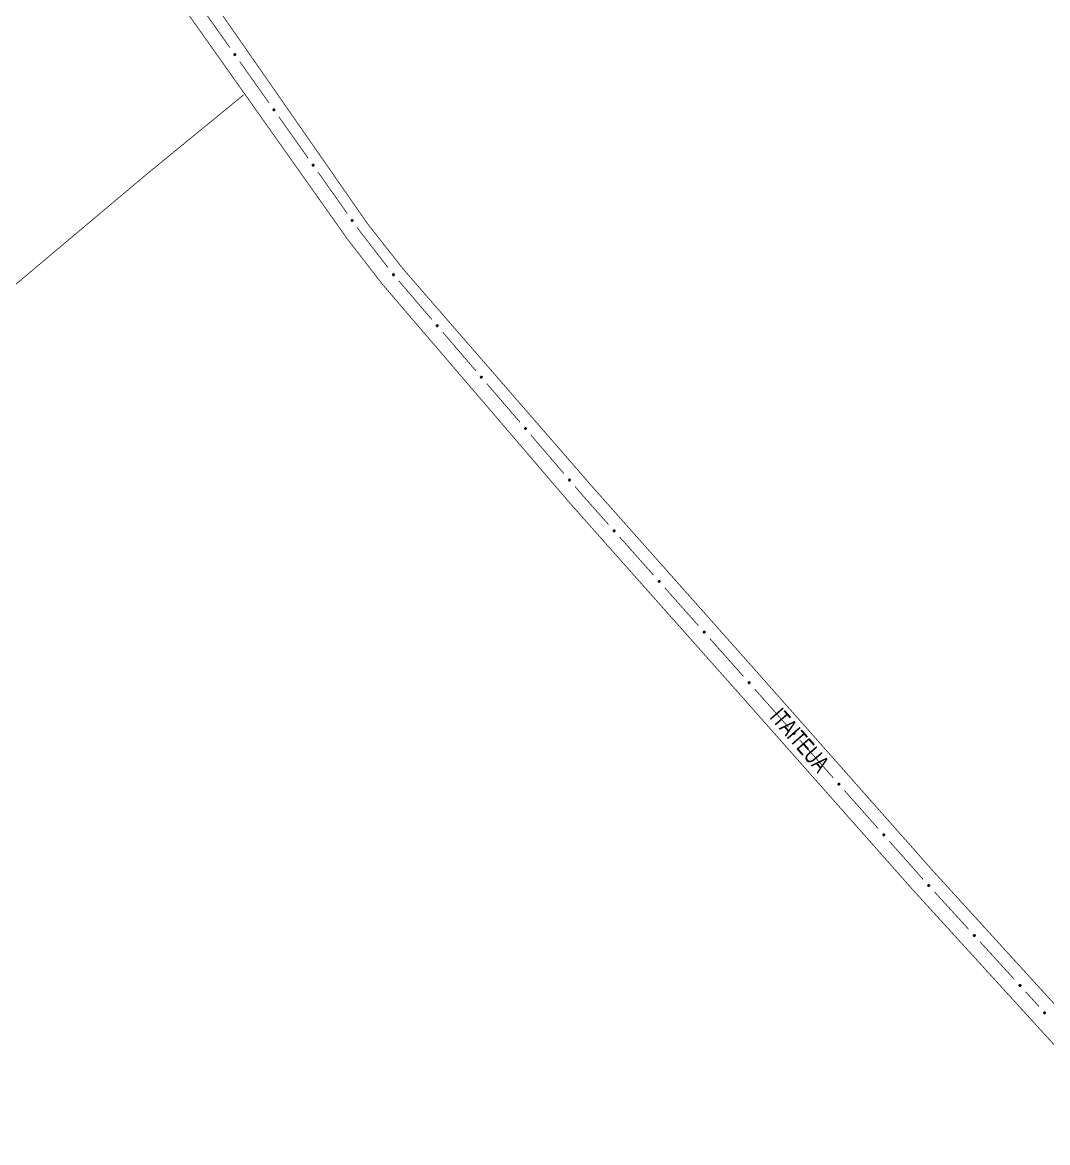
# Model space of a CAD drawing. Extents: x 205150 to 206910, y 4858726 to 4860849.
# Drawn here: x 205557.7 to 205799.8, y 4859552.2 to 4859817 of the extents above; entities that cross this region are included whole.
import ezdxf

# ---------------------------------------------------------------- set-up
doc = ezdxf.new("R2010")
doc.units = 0
doc.header["$LTSCALE"] = 1.5
doc.header["$MEASUREMENT"] = 0
for name, color, linetype in [('SV-CAMINHO-TRILHA', 20, 'CONTINUOUS'), ('SV-EIXO-ROD-ESTR', 7, 'CONTINUOUS'), ('SV-EST-MUNIC-PAV', 20, 'CONTINUOUS'), ('SV-TXT-MUNIC-PAV', 20, 'CONTINUOUS')]:
    doc.layers.add(name, color=color, linetype=linetype)
doc.styles.add('ARIAL', font='ARIAL.TTF')

msp = doc.modelspace()

# ---------------------------------------------------------------- linework, layer by layer
at = {"layer": 'SV-CAMINHO-TRILHA', "const_width": 0.18, "flags": 128}
for points in [[(205609.93, 4859799.85), (205587.05, 4859781.12), (205582.31, 4859777.13)], [(205582.31, 4859777.13), (205527.18, 4859730.74)]]:
    msp.add_lwpolyline(points, dxfattribs=at)
at = {"layer": 'SV-EIXO-ROD-ESTR', "const_width": 0.18, "flags": 128}
for points in [[(205599.74, 4859820.78), (205606.67, 4859810.99)], [(205608.98, 4859807.72), (205615.91, 4859797.92)], [(205618.22, 4859794.66), (205625.15, 4859784.86)], [(205627.46, 4859781.6), (205634.39, 4859771.8)], [(205636.7, 4859768.53), (205637.23, 4859767.79)], [(205637.23, 4859767.79), (205644.01, 4859759.02)], [(205646.53, 4859755.91), (205654.34, 4859746.8)], [(205656.94, 4859743.76), (205664.75, 4859734.65)], [(205667.35, 4859731.61), (205675.16, 4859722.5)], [(205677.76, 4859719.46), (205685.56, 4859710.34)], [(205688.17, 4859707.31), (205689.47, 4859705.79)], [(205689.47, 4859705.79), (205690.04, 4859705.11)], [(205690.04, 4859705.11), (205696.1, 4859698.3)], [(205698.75, 4859695.31), (205706.72, 4859686.34)], [(205709.38, 4859683.35), (205717.35, 4859674.38)], [(205720, 4859671.38), (205727.97, 4859662.41)], [(205730.62, 4859659.42), (205738.57, 4859650.43)], [(205741.22, 4859647.43), (205749.17, 4859638.45)], [(205751.82, 4859635.45), (205759.78, 4859626.46)], [(205762.43, 4859623.46), (205769.71, 4859615.23)], [(205769.71, 4859615.23), (205770.36, 4859614.49)], [(205770.36, 4859614.49), (205770.38, 4859614.48)], [(205773.07, 4859611.52), (205781.15, 4859602.65)], [(205783.85, 4859599.69), (205791.93, 4859590.83)], [(205794.63, 4859587.87), (205795.97, 4859586.39)], [(205795.97, 4859586.39), (205796.47, 4859585.85)], [(205797.09, 4859585.15), (205796.47, 4859585.85)], [(205797.76, 4859584.4), (205797.09, 4859585.15)]]:
    msp.add_lwpolyline(points, dxfattribs=at)
at = {"layer": 'SV-EIXO-ROD-ESTR', "flags": 128}
for points in [[(205607.83, 4859809.53), (205607.88, 4859809.53), (205607.92, 4859809.51), (205607.95, 4859809.49), (205607.97, 4859809.46), (205607.99, 4859809.43), (205608, 4859809.39), (205608.01, 4859809.35), (205608, 4859809.31), (205607.98, 4859809.27), (205607.96, 4859809.24), (205607.93, 4859809.21), (205607.9, 4859809.2), (205607.87, 4859809.18), (205607.82, 4859809.18), (205607.77, 4859809.19), (205607.74, 4859809.21), (205607.71, 4859809.23), (205607.68, 4859809.26), (205607.67, 4859809.29), (205607.66, 4859809.32), (205607.65, 4859809.36), (205607.66, 4859809.41), (205607.68, 4859809.45), (205607.7, 4859809.48), (205607.73, 4859809.5), (205607.76, 4859809.52), (205607.79, 4859809.53), (205607.83, 4859809.53)], [(205617.07, 4859796.47), (205617.12, 4859796.46), (205617.16, 4859796.45), (205617.19, 4859796.42), (205617.21, 4859796.4), (205617.23, 4859796.37), (205617.24, 4859796.33), (205617.25, 4859796.29), (205617.24, 4859796.24), (205617.22, 4859796.2), (205617.2, 4859796.17), (205617.17, 4859796.15), (205617.14, 4859796.13), (205617.11, 4859796.12), (205617.06, 4859796.12), (205617.01, 4859796.13), (205616.98, 4859796.14), (205616.95, 4859796.17), (205616.92, 4859796.19), (205616.91, 4859796.23), (205616.9, 4859796.26), (205616.89, 4859796.3), (205616.9, 4859796.35), (205616.92, 4859796.39), (205616.94, 4859796.42), (205616.97, 4859796.44), (205617, 4859796.46), (205617.03, 4859796.47), (205617.07, 4859796.47)], [(205626.31, 4859783.41), (205626.36, 4859783.4), (205626.4, 4859783.39), (205626.43, 4859783.36), (205626.45, 4859783.34), (205626.47, 4859783.3), (205626.48, 4859783.27), (205626.49, 4859783.23), (205626.48, 4859783.18), (205626.46, 4859783.14), (205626.44, 4859783.11), (205626.41, 4859783.09), (205626.38, 4859783.07), (205626.35, 4859783.06), (205626.3, 4859783.06), (205626.25, 4859783.06), (205626.22, 4859783.08), (205626.19, 4859783.1), (205626.16, 4859783.13), (205626.15, 4859783.16), (205626.14, 4859783.2), (205626.13, 4859783.24), (205626.14, 4859783.29), (205626.16, 4859783.33), (205626.18, 4859783.35), (205626.21, 4859783.38), (205626.24, 4859783.39), (205626.27, 4859783.41), (205626.31, 4859783.41)], [(205635.55, 4859770.35), (205635.6, 4859770.34), (205635.64, 4859770.32), (205635.67, 4859770.3), (205635.69, 4859770.27), (205635.71, 4859770.24), (205635.72, 4859770.21), (205635.73, 4859770.17), (205635.72, 4859770.12), (205635.7, 4859770.08), (205635.68, 4859770.05), (205635.65, 4859770.03), (205635.62, 4859770.01), (205635.58, 4859770), (205635.54, 4859769.99), (205635.49, 4859770), (205635.46, 4859770.02), (205635.43, 4859770.04), (205635.4, 4859770.07), (205635.39, 4859770.1), (205635.38, 4859770.13), (205635.37, 4859770.18), (205635.38, 4859770.22), (205635.4, 4859770.26), (205635.42, 4859770.29), (205635.45, 4859770.31), (205635.48, 4859770.33), (205635.51, 4859770.35), (205635.55, 4859770.35)], [(205645.3, 4859757.52), (205645.35, 4859757.51), (205645.39, 4859757.5), (205645.42, 4859757.48), (205645.45, 4859757.46), (205645.47, 4859757.43), (205645.48, 4859757.39), (205645.49, 4859757.35), (205645.49, 4859757.3), (205645.47, 4859757.26), (205645.45, 4859757.23), (205645.43, 4859757.21), (205645.4, 4859757.19), (205645.37, 4859757.17), (205645.32, 4859757.16), (205645.28, 4859757.17), (205645.23, 4859757.18), (205645.21, 4859757.2), (205645.18, 4859757.23), (205645.16, 4859757.26), (205645.14, 4859757.29), (205645.14, 4859757.33), (205645.14, 4859757.38), (205645.15, 4859757.42), (205645.17, 4859757.45), (205645.2, 4859757.47), (205645.23, 4859757.5), (205645.26, 4859757.51), (205645.3, 4859757.52)], [(205655.63, 4859745.46), (205655.68, 4859745.46), (205655.72, 4859745.45), (205655.75, 4859745.42), (205655.77, 4859745.4), (205655.79, 4859745.37), (205655.81, 4859745.34), (205655.82, 4859745.3), (205655.81, 4859745.25), (205655.8, 4859745.21), (205655.78, 4859745.17), (205655.76, 4859745.15), (205655.73, 4859745.13), (205655.69, 4859745.12), (205655.65, 4859745.11), (205655.6, 4859745.11), (205655.56, 4859745.12), (205655.53, 4859745.15), (205655.51, 4859745.17), (205655.49, 4859745.2), (205655.47, 4859745.23), (205655.46, 4859745.27), (205655.47, 4859745.32), (205655.48, 4859745.36), (205655.5, 4859745.39), (205655.53, 4859745.42), (205655.55, 4859745.44), (205655.59, 4859745.46), (205655.63, 4859745.46)], [(205666.04, 4859733.31), (205666.09, 4859733.31), (205666.13, 4859733.29), (205666.16, 4859733.27), (205666.18, 4859733.25), (205666.2, 4859733.22), (205666.22, 4859733.19), (205666.23, 4859733.15), (205666.22, 4859733.1), (205666.21, 4859733.05), (205666.19, 4859733.02), (205666.16, 4859733), (205666.14, 4859732.98), (205666.1, 4859732.96), (205666.06, 4859732.96), (205666.01, 4859732.96), (205665.97, 4859732.97), (205665.94, 4859732.99), (205665.91, 4859733.02), (205665.89, 4859733.05), (205665.88, 4859733.08), (205665.87, 4859733.12), (205665.88, 4859733.17), (205665.89, 4859733.21), (205665.91, 4859733.24), (205665.93, 4859733.27), (205665.96, 4859733.29), (205666, 4859733.3), (205666.04, 4859733.31)], [(205676.45, 4859721.16), (205676.5, 4859721.15), (205676.54, 4859721.14), (205676.57, 4859721.12), (205676.59, 4859721.1), (205676.61, 4859721.07), (205676.63, 4859721.03), (205676.63, 4859720.99), (205676.63, 4859720.94), (205676.62, 4859720.9), (205676.6, 4859720.87), (205676.57, 4859720.85), (205676.54, 4859720.83), (205676.51, 4859720.81), (205676.47, 4859720.8), (205676.42, 4859720.81), (205676.38, 4859720.82), (205676.35, 4859720.84), (205676.32, 4859720.87), (205676.3, 4859720.9), (205676.29, 4859720.93), (205676.28, 4859720.97), (205676.28, 4859721.02), (205676.3, 4859721.06), (205676.32, 4859721.09), (205676.34, 4859721.11), (205676.37, 4859721.14), (205676.4, 4859721.15), (205676.45, 4859721.16)], [(205686.85, 4859709.01), (205686.9, 4859709), (205686.94, 4859708.99), (205686.98, 4859708.97), (205687, 4859708.94), (205687.02, 4859708.92), (205687.03, 4859708.88), (205687.04, 4859708.84), (205687.04, 4859708.79), (205687.02, 4859708.75), (205687.01, 4859708.72), (205686.98, 4859708.69), (205686.95, 4859708.67), (205686.92, 4859708.66), (205686.88, 4859708.65), (205686.83, 4859708.66), (205686.79, 4859708.67), (205686.76, 4859708.69), (205686.73, 4859708.72), (205686.71, 4859708.74), (205686.7, 4859708.78), (205686.69, 4859708.82), (205686.69, 4859708.87), (205686.71, 4859708.91), (205686.73, 4859708.94), (205686.75, 4859708.96), (205686.78, 4859708.98), (205686.81, 4859709), (205686.85, 4859709.01)], [(205697.41, 4859696.99), (205697.46, 4859696.98), (205697.5, 4859696.97), (205697.53, 4859696.95), (205697.56, 4859696.93), (205697.58, 4859696.9), (205697.59, 4859696.87), (205697.6, 4859696.82), (205697.6, 4859696.78), (205697.58, 4859696.73), (205697.57, 4859696.7), (205697.54, 4859696.68), (205697.51, 4859696.66), (205697.48, 4859696.64), (205697.44, 4859696.63), (205697.39, 4859696.64), (205697.35, 4859696.65), (205697.32, 4859696.67), (205697.29, 4859696.69), (205697.27, 4859696.72), (205697.26, 4859696.75), (205697.25, 4859696.8), (205697.25, 4859696.84), (205697.26, 4859696.88), (205697.28, 4859696.92), (205697.31, 4859696.94), (205697.34, 4859696.96), (205697.37, 4859696.98), (205697.41, 4859696.99)], [(205708.04, 4859685.02), (205708.09, 4859685.02), (205708.13, 4859685.01), (205708.16, 4859684.99), (205708.18, 4859684.96), (205708.2, 4859684.94), (205708.22, 4859684.9), (205708.23, 4859684.86), (205708.22, 4859684.81), (205708.21, 4859684.77), (205708.19, 4859684.74), (205708.17, 4859684.71), (205708.14, 4859684.69), (205708.1, 4859684.68), (205708.06, 4859684.67), (205708.01, 4859684.67), (205707.97, 4859684.69), (205707.94, 4859684.71), (205707.92, 4859684.73), (205707.9, 4859684.76), (205707.88, 4859684.79), (205707.87, 4859684.83), (205707.88, 4859684.88), (205707.89, 4859684.92), (205707.91, 4859684.95), (205707.93, 4859684.98), (205707.96, 4859685), (205707.99, 4859685.02), (205708.04, 4859685.02)], [(205718.66, 4859673.06), (205718.71, 4859673.06), (205718.75, 4859673.05), (205718.78, 4859673.03), (205718.81, 4859673), (205718.83, 4859672.97), (205718.84, 4859672.94), (205718.85, 4859672.9), (205718.85, 4859672.85), (205718.84, 4859672.81), (205718.82, 4859672.78), (205718.79, 4859672.75), (205718.77, 4859672.73), (205718.73, 4859672.72), (205718.69, 4859672.71), (205718.64, 4859672.71), (205718.6, 4859672.72), (205718.57, 4859672.74), (205718.54, 4859672.77), (205718.52, 4859672.8), (205718.51, 4859672.83), (205718.5, 4859672.87), (205718.5, 4859672.92), (205718.51, 4859672.96), (205718.53, 4859672.99), (205718.56, 4859673.02), (205718.59, 4859673.04), (205718.62, 4859673.05), (205718.66, 4859673.06)], [(205729.29, 4859661.1), (205729.33, 4859661.09), (205729.38, 4859661.08), (205729.41, 4859661.06), (205729.43, 4859661.04), (205729.45, 4859661.01), (205729.47, 4859660.98), (205729.48, 4859660.94), (205729.47, 4859660.89), (205729.46, 4859660.84), (205729.44, 4859660.81), (205729.42, 4859660.79), (205729.39, 4859660.77), (205729.35, 4859660.75), (205729.31, 4859660.74), (205729.26, 4859660.75), (205729.22, 4859660.76), (205729.19, 4859660.78), (205729.17, 4859660.8), (205729.15, 4859660.83), (205729.13, 4859660.87), (205729.12, 4859660.91), (205729.13, 4859660.96), (205729.14, 4859661), (205729.16, 4859661.03), (205729.18, 4859661.05), (205729.21, 4859661.07), (205729.24, 4859661.09), (205729.29, 4859661.1)], [(205739.89, 4859649.11), (205739.94, 4859649.11), (205739.98, 4859649.1), (205740.01, 4859649.08), (205740.03, 4859649.05), (205740.05, 4859649.02), (205740.07, 4859648.99), (205740.08, 4859648.95), (205740.07, 4859648.9), (205740.06, 4859648.86), (205740.04, 4859648.83), (205740.02, 4859648.8), (205739.99, 4859648.78), (205739.95, 4859648.77), (205739.91, 4859648.76), (205739.86, 4859648.76), (205739.82, 4859648.77), (205739.79, 4859648.79), (205739.77, 4859648.82), (205739.75, 4859648.85), (205739.73, 4859648.88), (205739.72, 4859648.92), (205739.73, 4859648.97), (205739.74, 4859649.01), (205739.76, 4859649.04), (205739.78, 4859649.07), (205739.81, 4859649.09), (205739.84, 4859649.11), (205739.89, 4859649.11)], [(205750.49, 4859637.13), (205750.54, 4859637.13), (205750.58, 4859637.11), (205750.61, 4859637.09), (205750.63, 4859637.07), (205750.65, 4859637.04), (205750.67, 4859637.01), (205750.68, 4859636.97), (205750.68, 4859636.92), (205750.66, 4859636.88), (205750.64, 4859636.84), (205750.62, 4859636.82), (205750.59, 4859636.8), (205750.56, 4859636.78), (205750.51, 4859636.77), (205750.46, 4859636.78), (205750.42, 4859636.79), (205750.39, 4859636.81), (205750.37, 4859636.84), (205750.35, 4859636.86), (205750.33, 4859636.9), (205750.32, 4859636.94), (205750.33, 4859636.99), (205750.34, 4859637.03), (205750.36, 4859637.06), (205750.38, 4859637.08), (205750.41, 4859637.1), (205750.44, 4859637.12), (205750.49, 4859637.13)], [(205761.09, 4859625.14), (205761.14, 4859625.14), (205761.18, 4859625.13), (205761.21, 4859625.11), (205761.23, 4859625.08), (205761.25, 4859625.06), (205761.27, 4859625.02), (205761.28, 4859624.98), (205761.28, 4859624.93), (205761.26, 4859624.89), (205761.24, 4859624.86), (205761.22, 4859624.83), (205761.19, 4859624.81), (205761.16, 4859624.8), (205761.11, 4859624.79), (205761.07, 4859624.79), (205761.02, 4859624.81), (205760.99, 4859624.83), (205760.97, 4859624.85), (205760.95, 4859624.88), (205760.93, 4859624.91), (205760.92, 4859624.95), (205760.93, 4859625), (205760.94, 4859625.04), (205760.96, 4859625.07), (205760.98, 4859625.1), (205761.01, 4859625.12), (205761.05, 4859625.14), (205761.09, 4859625.14)], [(205771.71, 4859613.18), (205771.76, 4859613.18), (205771.8, 4859613.17), (205771.83, 4859613.15), (205771.85, 4859613.12), (205771.88, 4859613.09), (205771.89, 4859613.06), (205771.9, 4859613.02), (205771.9, 4859612.97), (205771.89, 4859612.93), (205771.87, 4859612.9), (205771.84, 4859612.87), (205771.82, 4859612.85), (205771.78, 4859612.84), (205771.74, 4859612.83), (205771.69, 4859612.83), (205771.65, 4859612.84), (205771.62, 4859612.86), (205771.59, 4859612.88), (205771.57, 4859612.91), (205771.56, 4859612.95), (205771.55, 4859612.99), (205771.55, 4859613.04), (205771.56, 4859613.08), (205771.58, 4859613.11), (205771.61, 4859613.13), (205771.63, 4859613.15), (205771.67, 4859613.17), (205771.71, 4859613.18)], [(205782.49, 4859601.35), (205782.53, 4859601.35), (205782.58, 4859601.34), (205782.61, 4859601.32), (205782.63, 4859601.3), (205782.65, 4859601.27), (205782.67, 4859601.24), (205782.68, 4859601.2), (205782.68, 4859601.15), (205782.66, 4859601.1), (205782.65, 4859601.07), (205782.62, 4859601.05), (205782.59, 4859601.02), (205782.56, 4859601.01), (205782.52, 4859601), (205782.47, 4859601), (205782.43, 4859601.01), (205782.4, 4859601.03), (205782.37, 4859601.06), (205782.35, 4859601.09), (205782.33, 4859601.12), (205782.33, 4859601.16), (205782.33, 4859601.21), (205782.34, 4859601.25), (205782.36, 4859601.28), (205782.38, 4859601.31), (205782.41, 4859601.33), (205782.44, 4859601.35), (205782.49, 4859601.35)], [(205793.26, 4859589.53), (205793.31, 4859589.53), (205793.35, 4859589.52), (205793.39, 4859589.5), (205793.41, 4859589.47), (205793.43, 4859589.44), (205793.45, 4859589.41), (205793.46, 4859589.37), (205793.46, 4859589.32), (205793.44, 4859589.28), (205793.42, 4859589.25), (205793.4, 4859589.22), (205793.37, 4859589.2), (205793.34, 4859589.18), (205793.3, 4859589.18), (205793.25, 4859589.18), (205793.21, 4859589.19), (205793.18, 4859589.21), (205793.15, 4859589.23), (205793.13, 4859589.26), (205793.11, 4859589.29), (205793.1, 4859589.34), (205793.11, 4859589.38), (205793.12, 4859589.43), (205793.14, 4859589.46), (205793.16, 4859589.48), (205793.19, 4859589.5), (205793.22, 4859589.52), (205793.26, 4859589.53)], [(205799.11, 4859582.73), (205799.06, 4859582.73), (205799.02, 4859582.74), (205798.98, 4859582.76), (205798.96, 4859582.79), (205798.94, 4859582.82), (205798.92, 4859582.85), (205798.91, 4859582.89), (205798.92, 4859582.94), (205798.93, 4859582.98), (205798.95, 4859583.01), (205798.97, 4859583.04), (205799, 4859583.06), (205799.04, 4859583.07), (205799.08, 4859583.08), (205799.13, 4859583.08), (205799.17, 4859583.07), (205799.2, 4859583.05), (205799.22, 4859583.02), (205799.24, 4859582.99), (205799.26, 4859582.96), (205799.27, 4859582.92), (205799.26, 4859582.87), (205799.25, 4859582.83), (205799.23, 4859582.8), (205799.21, 4859582.77), (205799.18, 4859582.75), (205799.15, 4859582.74), (205799.11, 4859582.73)]]:
    msp.add_lwpolyline(points, close=True, dxfattribs=at)
for points in [[(205607.65, 4859809.36), (205607.82, 4859809.18)], [(205607.66, 4859809.41), (205607.87, 4859809.18)], [(205607.66, 4859809.39), (205607.84, 4859809.18)], [(205607.66, 4859809.34), (205607.79, 4859809.19)], [(205607.66, 4859809.32), (205607.77, 4859809.19)], [(205607.66, 4859809.3), (205607.75, 4859809.2)], [(205607.67, 4859809.43), (205607.88, 4859809.19)], [(205607.67, 4859809.29), (205607.74, 4859809.21)], [(205607.68, 4859809.45), (205607.9, 4859809.2)], [(205607.69, 4859809.46), (205607.91, 4859809.21)], [(205607.7, 4859809.48), (205607.93, 4859809.21)], [(205607.71, 4859809.49), (205607.94, 4859809.22)], [(205607.73, 4859809.5), (205607.96, 4859809.24)], [(205607.75, 4859809.51), (205607.97, 4859809.26)], [(205607.76, 4859809.52), (205607.98, 4859809.27)], [(205607.78, 4859809.52), (205607.99, 4859809.29)], [(205607.79, 4859809.53), (205608, 4859809.31)], [(205607.81, 4859809.53), (205608, 4859809.33)], [(205607.83, 4859809.53), (205608.01, 4859809.35)], [(205607.86, 4859809.53), (205608, 4859809.38)], [(205607.88, 4859809.53), (205608, 4859809.39)], [(205607.91, 4859809.52), (205607.99, 4859809.42)], [(205607.92, 4859809.51), (205607.99, 4859809.43)], [(205616.9, 4859796.35), (205617.11, 4859796.12)], [(205616.9, 4859796.32), (205617.08, 4859796.12)], [(205616.91, 4859796.37), (205617.12, 4859796.13)], [(205616.92, 4859796.39), (205617.14, 4859796.13)], [(205616.93, 4859796.4), (205617.15, 4859796.14)], [(205616.94, 4859796.42), (205617.17, 4859796.15)], [(205616.95, 4859796.43), (205617.18, 4859796.16)], [(205616.97, 4859796.44), (205617.2, 4859796.17)], [(205616.99, 4859796.45), (205617.21, 4859796.19)], [(205617, 4859796.46), (205617.22, 4859796.2)], [(205617.02, 4859796.46), (205617.23, 4859796.23)], [(205617.03, 4859796.47), (205617.24, 4859796.24)], [(205617.05, 4859796.47), (205617.24, 4859796.27)], [(205617.07, 4859796.47), (205617.25, 4859796.29)], [(205617.1, 4859796.47), (205617.24, 4859796.32)], [(205617.12, 4859796.46), (205617.24, 4859796.33)], [(205617.15, 4859796.46), (205617.23, 4859796.36)], [(205617.16, 4859796.45), (205617.23, 4859796.37)], [(205616.89, 4859796.3), (205617.06, 4859796.12)], [(205616.9, 4859796.28), (205617.03, 4859796.13)], [(205616.9, 4859796.26), (205617.01, 4859796.13)], [(205616.9, 4859796.24), (205616.99, 4859796.14)], [(205616.91, 4859796.23), (205616.98, 4859796.14)], [(205626.13, 4859783.24), (205626.3, 4859783.06)], [(205626.14, 4859783.29), (205626.35, 4859783.06)], [(205626.14, 4859783.26), (205626.32, 4859783.06)], [(205626.14, 4859783.21), (205626.27, 4859783.07)], [(205626.14, 4859783.2), (205626.25, 4859783.06)], [(205626.14, 4859783.18), (205626.23, 4859783.08)], [(205626.15, 4859783.3), (205626.36, 4859783.07)], [(205626.15, 4859783.16), (205626.22, 4859783.08)], [(205626.16, 4859783.33), (205626.38, 4859783.07)], [(205626.17, 4859783.34), (205626.39, 4859783.08)], [(205626.18, 4859783.35), (205626.41, 4859783.09)], [(205626.19, 4859783.36), (205626.42, 4859783.1)], [(205626.21, 4859783.38), (205626.44, 4859783.11)], [(205626.23, 4859783.38), (205626.45, 4859783.13)], [(205626.24, 4859783.39), (205626.46, 4859783.14)], [(205626.26, 4859783.4), (205626.47, 4859783.16)], [(205626.27, 4859783.41), (205626.48, 4859783.18)], [(205626.29, 4859783.41), (205626.48, 4859783.21)], [(205626.31, 4859783.41), (205626.49, 4859783.23)], [(205626.34, 4859783.4), (205626.48, 4859783.26)], [(205626.36, 4859783.4), (205626.48, 4859783.27)], [(205626.39, 4859783.39), (205626.47, 4859783.29)], [(205626.4, 4859783.39), (205626.47, 4859783.3)], [(205635.37, 4859770.18), (205635.54, 4859769.99)], [(205635.38, 4859770.22), (205635.58, 4859770)], [(205635.38, 4859770.2), (205635.56, 4859770)], [(205635.38, 4859770.15), (205635.51, 4859770)], [(205635.38, 4859770.13), (205635.49, 4859770)], [(205635.38, 4859770.11), (205635.47, 4859770.02)], [(205635.39, 4859770.24), (205635.6, 4859770.01)], [(205635.39, 4859770.1), (205635.46, 4859770.02)], [(205635.4, 4859770.26), (205635.62, 4859770.01)], [(205635.41, 4859770.27), (205635.63, 4859770.02)], [(205635.42, 4859770.29), (205635.65, 4859770.03)], [(205635.43, 4859770.3), (205635.66, 4859770.04)], [(205635.45, 4859770.31), (205635.68, 4859770.05)], [(205635.47, 4859770.32), (205635.69, 4859770.07)], [(205635.48, 4859770.33), (205635.7, 4859770.08)], [(205635.5, 4859770.34), (205635.71, 4859770.1)], [(205635.51, 4859770.35), (205635.72, 4859770.12)], [(205635.53, 4859770.34), (205635.72, 4859770.14)], [(205635.55, 4859770.35), (205635.73, 4859770.17)], [(205635.58, 4859770.34), (205635.72, 4859770.19)], [(205635.6, 4859770.34), (205635.72, 4859770.21)], [(205635.63, 4859770.33), (205635.71, 4859770.23)], [(205635.64, 4859770.32), (205635.71, 4859770.24)], [(205645.14, 4859757.38), (205645.37, 4859757.17)], [(205645.14, 4859757.35), (205645.34, 4859757.17)], [(205645.14, 4859757.33), (205645.32, 4859757.16)], [(205645.14, 4859757.29), (205645.28, 4859757.17)], [(205645.15, 4859757.42), (205645.4, 4859757.19)], [(205645.15, 4859757.4), (205645.38, 4859757.18)], [(205645.15, 4859757.31), (205645.29, 4859757.17)], [(205645.16, 4859757.27), (205645.25, 4859757.18)], [(205645.16, 4859757.26), (205645.23, 4859757.18)], [(205645.17, 4859757.45), (205645.43, 4859757.21)], [(205645.17, 4859757.43), (205645.41, 4859757.2)], [(205645.19, 4859757.46), (205645.44, 4859757.22)], [(205645.2, 4859757.47), (205645.45, 4859757.23)], [(205645.22, 4859757.48), (205645.46, 4859757.25)], [(205645.23, 4859757.5), (205645.47, 4859757.26)], [(205645.25, 4859757.5), (205645.48, 4859757.29)], [(205645.26, 4859757.51), (205645.49, 4859757.3)], [(205645.28, 4859757.51), (205645.49, 4859757.33)], [(205645.3, 4859757.52), (205645.49, 4859757.35)], [(205645.33, 4859757.51), (205645.48, 4859757.38)], [(205645.35, 4859757.51), (205645.48, 4859757.39)], [(205645.38, 4859757.51), (205645.47, 4859757.42)], [(205645.39, 4859757.5), (205645.47, 4859757.43)], [(205655.46, 4859745.27), (205655.65, 4859745.11)], [(205655.47, 4859745.34), (205655.71, 4859745.13)], [(205655.47, 4859745.32), (205655.69, 4859745.12)], [(205655.47, 4859745.3), (205655.67, 4859745.11)], [(205655.47, 4859745.25), (205655.62, 4859745.12)], [(205655.47, 4859745.23), (205655.6, 4859745.11)], [(205655.48, 4859745.36), (205655.73, 4859745.13)], [(205655.48, 4859745.21), (205655.58, 4859745.12)], [(205655.49, 4859745.38), (205655.74, 4859745.14)], [(205655.49, 4859745.2), (205655.56, 4859745.12)], [(205655.5, 4859745.39), (205655.76, 4859745.15)], [(205655.51, 4859745.4), (205655.76, 4859745.16)], [(205655.53, 4859745.42), (205655.78, 4859745.17)], [(205655.54, 4859745.43), (205655.79, 4859745.2)], [(205655.55, 4859745.44), (205655.8, 4859745.21)], [(205655.57, 4859745.44), (205655.8, 4859745.23)], [(205655.59, 4859745.46), (205655.81, 4859745.25)], [(205655.61, 4859745.46), (205655.81, 4859745.27)], [(205655.63, 4859745.46), (205655.82, 4859745.3)], [(205655.66, 4859745.46), (205655.81, 4859745.32)], [(205655.68, 4859745.46), (205655.81, 4859745.34)], [(205655.7, 4859745.45), (205655.8, 4859745.36)], [(205655.72, 4859745.45), (205655.79, 4859745.37)], [(205665.87, 4859733.12), (205666.06, 4859732.96)], [(205665.88, 4859733.19), (205666.11, 4859732.97)], [(205665.88, 4859733.17), (205666.1, 4859732.96)], [(205665.88, 4859733.14), (205666.08, 4859732.96)], [(205665.88, 4859733.1), (205666.03, 4859732.96)], [(205665.88, 4859733.08), (205666.01, 4859732.96)], [(205665.89, 4859733.21), (205666.14, 4859732.98)], [(205665.89, 4859733.06), (205665.99, 4859732.97)], [(205665.89, 4859733.05), (205665.97, 4859732.97)], [(205665.9, 4859733.22), (205666.15, 4859732.99)], [(205665.91, 4859733.24), (205666.16, 4859733)], [(205665.92, 4859733.25), (205666.17, 4859733.01)], [(205665.93, 4859733.27), (205666.19, 4859733.02)], [(205665.95, 4859733.27), (205666.2, 4859733.04)], [(205665.96, 4859733.29), (205666.21, 4859733.05)], [(205665.98, 4859733.29), (205666.21, 4859733.08)], [(205666, 4859733.3), (205666.22, 4859733.1)], [(205666.02, 4859733.3), (205666.22, 4859733.12)], [(205666.04, 4859733.31), (205666.23, 4859733.15)], [(205666.06, 4859733.31), (205666.22, 4859733.17)], [(205666.09, 4859733.31), (205666.22, 4859733.19)], [(205666.11, 4859733.3), (205666.2, 4859733.21)], [(205666.13, 4859733.29), (205666.2, 4859733.22)], [(205676.28, 4859721.02), (205676.51, 4859720.81)], [(205676.28, 4859720.97), (205676.47, 4859720.8)], [(205676.29, 4859721.04), (205676.52, 4859720.82)], [(205676.29, 4859720.99), (205676.49, 4859720.81)], [(205676.29, 4859720.95), (205676.44, 4859720.81)], [(205676.29, 4859720.93), (205676.42, 4859720.81)], [(205676.3, 4859721.06), (205676.54, 4859720.83)], [(205676.3, 4859720.91), (205676.39, 4859720.82)], [(205676.3, 4859720.9), (205676.38, 4859720.82)], [(205676.31, 4859721.07), (205676.56, 4859720.84)], [(205676.32, 4859721.09), (205676.57, 4859720.85)], [(205676.33, 4859721.1), (205676.58, 4859720.86)], [(205676.34, 4859721.11), (205676.6, 4859720.87)], [(205676.36, 4859721.12), (205676.6, 4859720.89)], [(205676.37, 4859721.14), (205676.62, 4859720.9)], [(205676.39, 4859721.14), (205676.62, 4859720.93)], [(205676.4, 4859721.15), (205676.63, 4859720.94)], [(205676.42, 4859721.15), (205676.63, 4859720.97)], [(205676.45, 4859721.16), (205676.63, 4859720.99)], [(205676.47, 4859721.15), (205676.63, 4859721.02)], [(205676.5, 4859721.15), (205676.63, 4859721.03)], [(205676.52, 4859721.15), (205676.61, 4859721.06)], [(205676.54, 4859721.14), (205676.61, 4859721.07)], [(205686.74, 4859708.95), (205686.99, 4859708.71)], [(205686.75, 4859708.96), (205687.01, 4859708.72)], [(205686.77, 4859708.97), (205687.01, 4859708.74)], [(205686.78, 4859708.98), (205687.02, 4859708.75)], [(205686.8, 4859708.99), (205687.03, 4859708.78)], [(205686.81, 4859709), (205687.04, 4859708.79)], [(205686.83, 4859709), (205687.04, 4859708.82)], [(205686.85, 4859709.01), (205687.04, 4859708.84)], [(205686.88, 4859709), (205687.03, 4859708.87)], [(205686.9, 4859709), (205687.03, 4859708.88)], [(205686.93, 4859709), (205687.02, 4859708.9)], [(205686.94, 4859708.99), (205687.02, 4859708.92)], [(205686.69, 4859708.87), (205686.92, 4859708.66)], [(205686.69, 4859708.84), (205686.89, 4859708.66)], [(205686.69, 4859708.82), (205686.88, 4859708.65)], [(205686.7, 4859708.89), (205686.93, 4859708.67)], [(205686.7, 4859708.8), (205686.85, 4859708.66)], [(205686.7, 4859708.78), (205686.83, 4859708.66)], [(205686.71, 4859708.91), (205686.95, 4859708.67)], [(205686.71, 4859708.76), (205686.8, 4859708.67)], [(205686.71, 4859708.74), (205686.79, 4859708.67)], [(205686.72, 4859708.92), (205686.96, 4859708.69)], [(205686.73, 4859708.94), (205686.98, 4859708.69)], [(205697.25, 4859696.84), (205697.48, 4859696.64)], [(205697.25, 4859696.82), (205697.46, 4859696.64)], [(205697.25, 4859696.8), (205697.44, 4859696.63)], [(205697.26, 4859696.88), (205697.51, 4859696.66)], [(205697.26, 4859696.86), (205697.49, 4859696.65)], [(205697.26, 4859696.77), (205697.41, 4859696.64)], [(205697.26, 4859696.75), (205697.39, 4859696.64)], [(205697.27, 4859696.9), (205697.53, 4859696.67)], [(205697.27, 4859696.73), (205697.36, 4859696.65)], [(205697.27, 4859696.72), (205697.35, 4859696.65)], [(205697.28, 4859696.92), (205697.54, 4859696.68)], [(205697.3, 4859696.93), (205697.55, 4859696.69)], [(205697.31, 4859696.94), (205697.57, 4859696.7)], [(205697.33, 4859696.95), (205697.57, 4859696.72)], [(205697.34, 4859696.96), (205697.58, 4859696.73)], [(205697.36, 4859696.97), (205697.59, 4859696.76)], [(205697.37, 4859696.98), (205697.6, 4859696.78)], [(205697.39, 4859696.98), (205697.6, 4859696.8)], [(205697.41, 4859696.99), (205697.6, 4859696.82)], [(205697.44, 4859696.98), (205697.59, 4859696.85)], [(205697.46, 4859696.98), (205697.59, 4859696.87)], [(205697.48, 4859696.98), (205697.58, 4859696.89)], [(205697.5, 4859696.97), (205697.58, 4859696.9)], [(205707.87, 4859684.83), (205708.06, 4859684.67)], [(205707.88, 4859684.9), (205708.12, 4859684.69)], [(205707.88, 4859684.88), (205708.1, 4859684.68)], [(205707.88, 4859684.86), (205708.08, 4859684.68)], [(205707.88, 4859684.81), (205708.03, 4859684.68)], [(205707.88, 4859684.79), (205708.01, 4859684.67)], [(205707.89, 4859684.92), (205708.14, 4859684.69)], [(205707.89, 4859684.77), (205707.99, 4859684.68)], [(205707.9, 4859684.93), (205708.15, 4859684.71)], [(205707.9, 4859684.76), (205707.97, 4859684.69)], [(205707.91, 4859684.95), (205708.17, 4859684.71)], [(205707.92, 4859684.96), (205708.18, 4859684.73)], [(205707.93, 4859684.98), (205708.19, 4859684.74)], [(205707.95, 4859684.99), (205708.2, 4859684.76)], [(205707.96, 4859685), (205708.21, 4859684.77)], [(205707.98, 4859685), (205708.21, 4859684.8)], [(205707.99, 4859685.02), (205708.22, 4859684.81)], [(205708.01, 4859685.02), (205708.22, 4859684.84)], [(205708.04, 4859685.02), (205708.23, 4859684.86)], [(205708.06, 4859685.02), (205708.22, 4859684.89)], [(205708.09, 4859685.02), (205708.22, 4859684.9)], [(205708.11, 4859685.01), (205708.2, 4859684.93)], [(205708.13, 4859685.01), (205708.2, 4859684.94)], [(205718.5, 4859672.92), (205718.73, 4859672.72)], [(205718.5, 4859672.89), (205718.71, 4859672.71)], [(205718.5, 4859672.87), (205718.69, 4859672.71)], [(205718.51, 4859672.96), (205718.77, 4859672.73)], [(205718.51, 4859672.94), (205718.74, 4859672.73)], [(205718.51, 4859672.85), (205718.66, 4859672.71)], [(205718.51, 4859672.83), (205718.64, 4859672.71)], [(205718.52, 4859672.81), (205718.62, 4859672.72)], [(205718.52, 4859672.8), (205718.6, 4859672.72)], [(205718.53, 4859672.99), (205718.79, 4859672.75)], [(205718.53, 4859672.97), (205718.78, 4859672.74)], [(205718.55, 4859673), (205718.8, 4859672.76)], [(205718.56, 4859673.02), (205718.82, 4859672.78)], [(205718.58, 4859673.02), (205718.82, 4859672.8)], [(205718.59, 4859673.04), (205718.84, 4859672.81)], [(205718.61, 4859673.04), (205718.84, 4859672.83)], [(205718.62, 4859673.05), (205718.85, 4859672.85)], [(205718.64, 4859673.06), (205718.85, 4859672.88)], [(205718.66, 4859673.06), (205718.85, 4859672.9)], [(205718.69, 4859673.06), (205718.84, 4859672.93)], [(205718.71, 4859673.06), (205718.84, 4859672.94)], [(205718.73, 4859673.05), (205718.83, 4859672.96)], [(205718.75, 4859673.05), (205718.83, 4859672.97)], [(205729.12, 4859660.91), (205729.31, 4859660.74)], [(205729.13, 4859660.97), (205729.37, 4859660.76)], [(205729.13, 4859660.96), (205729.35, 4859660.75)], [(205729.13, 4859660.93), (205729.33, 4859660.75)], [(205729.13, 4859660.88), (205729.28, 4859660.75)], [(205729.13, 4859660.87), (205729.26, 4859660.75)], [(205729.14, 4859661), (205729.39, 4859660.77)], [(205729.14, 4859660.85), (205729.24, 4859660.76)], [(205729.15, 4859661.01), (205729.4, 4859660.78)], [(205729.15, 4859660.83), (205729.22, 4859660.76)], [(205729.16, 4859661.03), (205729.42, 4859660.79)], [(205729.17, 4859661.04), (205729.43, 4859660.8)], [(205729.18, 4859661.05), (205729.44, 4859660.81)], [(205729.2, 4859661.06), (205729.45, 4859660.83)], [(205729.21, 4859661.07), (205729.46, 4859660.84)], [(205729.23, 4859661.08), (205729.46, 4859660.87)], [(205729.24, 4859661.09), (205729.47, 4859660.89)], [(205729.26, 4859661.09), (205729.47, 4859660.91)], [(205729.29, 4859661.1), (205729.48, 4859660.94)], [(205729.31, 4859661.09), (205729.47, 4859660.96)], [(205729.33, 4859661.09), (205729.47, 4859660.98)], [(205729.36, 4859661.09), (205729.45, 4859661)], [(205729.38, 4859661.08), (205729.45, 4859661.01)], [(205739.72, 4859648.92), (205739.91, 4859648.76)], [(205739.73, 4859648.99), (205739.97, 4859648.78)], [(205739.73, 4859648.97), (205739.95, 4859648.77)], [(205739.73, 4859648.95), (205739.93, 4859648.77)], [(205739.73, 4859648.9), (205739.88, 4859648.77)], [(205739.73, 4859648.88), (205739.86, 4859648.76)], [(205739.74, 4859649.01), (205739.99, 4859648.78)], [(205739.74, 4859648.86), (205739.84, 4859648.77)], [(205739.75, 4859649.02), (205740, 4859648.79)], [(205739.75, 4859648.85), (205739.82, 4859648.77)], [(205739.76, 4859649.04), (205740.02, 4859648.8)], [(205739.77, 4859649.05), (205740.03, 4859648.81)], [(205739.78, 4859649.07), (205740.04, 4859648.83)], [(205739.8, 4859649.08), (205740.05, 4859648.85)], [(205739.81, 4859649.09), (205740.06, 4859648.86)], [(205739.83, 4859649.09), (205740.06, 4859648.88)], [(205739.84, 4859649.11), (205740.07, 4859648.9)], [(205739.86, 4859649.11), (205740.07, 4859648.93)], [(205739.89, 4859649.11), (205740.08, 4859648.95)], [(205739.91, 4859649.11), (205740.07, 4859648.98)], [(205739.94, 4859649.11), (205740.07, 4859648.99)], [(205739.96, 4859649.1), (205740.05, 4859649.01)], [(205739.98, 4859649.1), (205740.05, 4859649.02)], [(205750.32, 4859636.94), (205750.51, 4859636.77)], [(205750.33, 4859637), (205750.57, 4859636.79)], [(205750.33, 4859636.99), (205750.56, 4859636.78)], [(205750.33, 4859636.96), (205750.53, 4859636.78)], [(205750.33, 4859636.91), (205750.48, 4859636.78)], [(205750.33, 4859636.9), (205750.46, 4859636.78)], [(205750.34, 4859637.03), (205750.59, 4859636.8)], [(205750.34, 4859636.88), (205750.44, 4859636.79)], [(205750.35, 4859637.04), (205750.6, 4859636.81)], [(205750.35, 4859636.86), (205750.42, 4859636.79)], [(205750.36, 4859637.06), (205750.62, 4859636.82)], [(205750.37, 4859637.07), (205750.63, 4859636.83)], [(205750.38, 4859637.08), (205750.64, 4859636.84)], [(205750.4, 4859637.09), (205750.65, 4859636.86)], [(205750.41, 4859637.1), (205750.66, 4859636.88)], [(205750.43, 4859637.11), (205750.67, 4859636.9)], [(205750.44, 4859637.12), (205750.68, 4859636.92)], [(205750.47, 4859637.12), (205750.67, 4859636.94)], [(205750.49, 4859637.13), (205750.68, 4859636.97)], [(205750.51, 4859637.13), (205750.67, 4859636.99)], [(205750.54, 4859637.13), (205750.67, 4859637.01)], [(205750.56, 4859637.12), (205750.65, 4859637.03)], [(205750.58, 4859637.11), (205750.65, 4859637.04)], [(205760.92, 4859624.95), (205761.11, 4859624.79)], [(205760.93, 4859625.02), (205761.17, 4859624.81)], [(205760.93, 4859625), (205761.16, 4859624.8)], [(205760.93, 4859624.98), (205761.13, 4859624.8)], [(205760.93, 4859624.93), (205761.08, 4859624.8)], [(205760.93, 4859624.91), (205761.07, 4859624.79)], [(205760.94, 4859625.04), (205761.19, 4859624.81)], [(205760.94, 4859624.89), (205761.04, 4859624.8)], [(205760.95, 4859625.06), (205761.2, 4859624.83)], [(205760.95, 4859624.88), (205761.02, 4859624.81)], [(205760.96, 4859625.07), (205761.22, 4859624.83)], [(205760.97, 4859625.08), (205761.23, 4859624.85)], [(205760.98, 4859625.1), (205761.24, 4859624.86)], [(205761, 4859625.11), (205761.25, 4859624.88)], [(205761.01, 4859625.12), (205761.26, 4859624.89)], [(205761.03, 4859625.12), (205761.27, 4859624.92)], [(205761.05, 4859625.14), (205761.28, 4859624.93)], [(205761.07, 4859625.14), (205761.27, 4859624.96)], [(205761.09, 4859625.14), (205761.28, 4859624.98)], [(205761.11, 4859625.14), (205761.27, 4859625.01)], [(205761.14, 4859625.14), (205761.27, 4859625.02)], [(205761.16, 4859625.13), (205761.26, 4859625.05)], [(205761.18, 4859625.13), (205761.25, 4859625.06)], [(205771.55, 4859613.04), (205771.78, 4859612.84)], [(205771.55, 4859613.01), (205771.76, 4859612.83)], [(205771.55, 4859612.99), (205771.74, 4859612.83)], [(205771.56, 4859613.08), (205771.82, 4859612.85)], [(205771.56, 4859613.05), (205771.79, 4859612.85)], [(205771.56, 4859612.96), (205771.71, 4859612.83)], [(205771.56, 4859612.95), (205771.69, 4859612.83)], [(205771.57, 4859613.09), (205771.83, 4859612.86)], [(205771.57, 4859612.93), (205771.67, 4859612.84)], [(205771.57, 4859612.91), (205771.65, 4859612.84)], [(205771.58, 4859613.11), (205771.84, 4859612.87)], [(205771.59, 4859613.12), (205771.85, 4859612.88)], [(205771.61, 4859613.13), (205771.87, 4859612.9)], [(205771.62, 4859613.14), (205771.87, 4859612.92)], [(205771.63, 4859613.15), (205771.89, 4859612.93)], [(205771.65, 4859613.16), (205771.89, 4859612.95)], [(205771.67, 4859613.17), (205771.9, 4859612.97)], [(205771.69, 4859613.17), (205771.9, 4859613)], [(205771.71, 4859613.18), (205771.9, 4859613.02)], [(205771.73, 4859613.18), (205771.89, 4859613.05)], [(205771.76, 4859613.18), (205771.89, 4859613.06)], [(205771.78, 4859613.17), (205771.88, 4859613.08)], [(205771.8, 4859613.17), (205771.88, 4859613.09)], [(205782.33, 4859601.23), (205782.57, 4859601.02)], [(205782.33, 4859601.21), (205782.56, 4859601.01)], [(205782.33, 4859601.18), (205782.54, 4859601.01)], [(205782.33, 4859601.16), (205782.52, 4859601)], [(205782.33, 4859601.12), (205782.47, 4859601)], [(205782.34, 4859601.25), (205782.59, 4859601.02)], [(205782.34, 4859601.14), (205782.49, 4859601.01)], [(205782.35, 4859601.26), (205782.61, 4859601.04)], [(205782.35, 4859601.1), (205782.44, 4859601.01)], [(205782.35, 4859601.09), (205782.43, 4859601.01)], [(205782.36, 4859601.28), (205782.62, 4859601.05)], [(205782.37, 4859601.29), (205782.63, 4859601.06)], [(205782.38, 4859601.31), (205782.65, 4859601.07)], [(205782.4, 4859601.32), (205782.65, 4859601.09)], [(205782.41, 4859601.33), (205782.66, 4859601.1)], [(205782.43, 4859601.33), (205782.67, 4859601.13)], [(205782.44, 4859601.35), (205782.68, 4859601.15)], [(205782.46, 4859601.35), (205782.67, 4859601.17)], [(205782.49, 4859601.35), (205782.68, 4859601.2)], [(205782.51, 4859601.35), (205782.67, 4859601.22)], [(205782.53, 4859601.35), (205782.67, 4859601.24)], [(205782.56, 4859601.35), (205782.65, 4859601.26)], [(205782.58, 4859601.34), (205782.65, 4859601.27)], [(205793.1, 4859589.34), (205793.3, 4859589.18)], [(205793.11, 4859589.4), (205793.35, 4859589.19)], [(205793.11, 4859589.38), (205793.34, 4859589.18)], [(205793.11, 4859589.36), (205793.31, 4859589.18)], [(205793.11, 4859589.31), (205793.27, 4859589.18)], [(205793.11, 4859589.29), (205793.25, 4859589.18)], [(205793.12, 4859589.43), (205793.37, 4859589.2)], [(205793.12, 4859589.28), (205793.22, 4859589.19)], [(205793.13, 4859589.44), (205793.38, 4859589.21)], [(205793.13, 4859589.26), (205793.21, 4859589.19)], [(205793.14, 4859589.46), (205793.4, 4859589.22)], [(205793.15, 4859589.47), (205793.41, 4859589.23)], [(205793.16, 4859589.48), (205793.42, 4859589.25)], [(205793.18, 4859589.49), (205793.43, 4859589.27)], [(205793.19, 4859589.5), (205793.44, 4859589.28)], [(205793.21, 4859589.51), (205793.45, 4859589.3)], [(205793.22, 4859589.52), (205793.46, 4859589.32)], [(205793.24, 4859589.52), (205793.45, 4859589.35)], [(205793.26, 4859589.53), (205793.46, 4859589.37)], [(205793.29, 4859589.53), (205793.45, 4859589.4)], [(205793.31, 4859589.53), (205793.45, 4859589.41)], [(205793.34, 4859589.52), (205793.43, 4859589.43)], [(205793.35, 4859589.52), (205793.43, 4859589.44)], [(205799.11, 4859582.73), (205798.91, 4859582.89)], [(205799.15, 4859582.74), (205798.92, 4859582.94)], [(205799.13, 4859582.74), (205798.92, 4859582.91)], [(205799.08, 4859582.73), (205798.92, 4859582.86)], [(205799.06, 4859582.73), (205798.92, 4859582.85)], [(205799.18, 4859582.75), (205798.93, 4859582.98)], [(205799.16, 4859582.75), (205798.93, 4859582.96)], [(205799.19, 4859582.77), (205798.94, 4859582.99)], [(205799.03, 4859582.74), (205798.94, 4859582.83)], [(205799.02, 4859582.74), (205798.94, 4859582.82)], [(205799.21, 4859582.77), (205798.95, 4859583.01)], [(205799.22, 4859582.79), (205798.96, 4859583.03)], [(205799.23, 4859582.8), (205798.97, 4859583.04)], [(205799.24, 4859582.82), (205798.99, 4859583.05)], [(205799.25, 4859582.83), (205799, 4859583.06)], [(205799.26, 4859582.85), (205799.02, 4859583.06)], [(205799.26, 4859582.87), (205799.04, 4859583.07)], [(205799.26, 4859582.9), (205799.06, 4859583.08)], [(205799.27, 4859582.92), (205799.08, 4859583.08)], [(205799.26, 4859582.94), (205799.11, 4859583.08)], [(205799.26, 4859582.96), (205799.13, 4859583.08)], [(205799.25, 4859582.98), (205799.15, 4859583.07)], [(205799.24, 4859582.99), (205799.17, 4859583.07)]]:
    msp.add_lwpolyline(points, dxfattribs=at)
at = {"layer": 'SV-EST-MUNIC-PAV', "const_width": 0.18, "flags": 128}
for points in [[(205599.31, 4859826.71), (205639.23, 4859769.32)], [(205593.94, 4859822.98), (205634.44, 4859765.73)], [(205639.23, 4859769.32), (205647.71, 4859758.54)], [(205634.44, 4859765.73), (205642.63, 4859755.15)], [(205647.71, 4859758.54), (205692.36, 4859707.13)], [(205642.63, 4859755.15), (205687.43, 4859702.84)], [(205692.36, 4859707.13), (205730.84, 4859663.8)], [(205687.43, 4859702.84), (205725.95, 4859659.47)], [(205730.84, 4859663.8), (205772.65, 4859616.54)], [(205725.95, 4859659.47), (205767.79, 4859612.18)], [(205772.65, 4859616.54), (205796.47, 4859590.4)], [(205767.79, 4859612.18), (205796.47, 4859580.71)]]:
    msp.add_lwpolyline(points, dxfattribs=at)
at = {"layer": 'SV-EST-MUNIC-PAV', "linetype": 'Continuous', "const_width": 0.18, "flags": 128}
for points in [[(205796.47, 4859590.4), (205809.28, 4859576.36)], [(205842.41, 4859531), (205811.66, 4859564.04), (205796.47, 4859580.71)]]:
    msp.add_lwpolyline(points, dxfattribs=at)

# ---------------------------------------------------------------- texts
at = {"layer": 'SV-TXT-MUNIC-PAV', "style": 'ARIAL', "width": 0.7}
msp.add_text('ITAITEUA', height=4, rotation=311, dxfattribs=at).set_placement((205733.99, 4859652.72))

doc.saveas('drawing.dxf')
